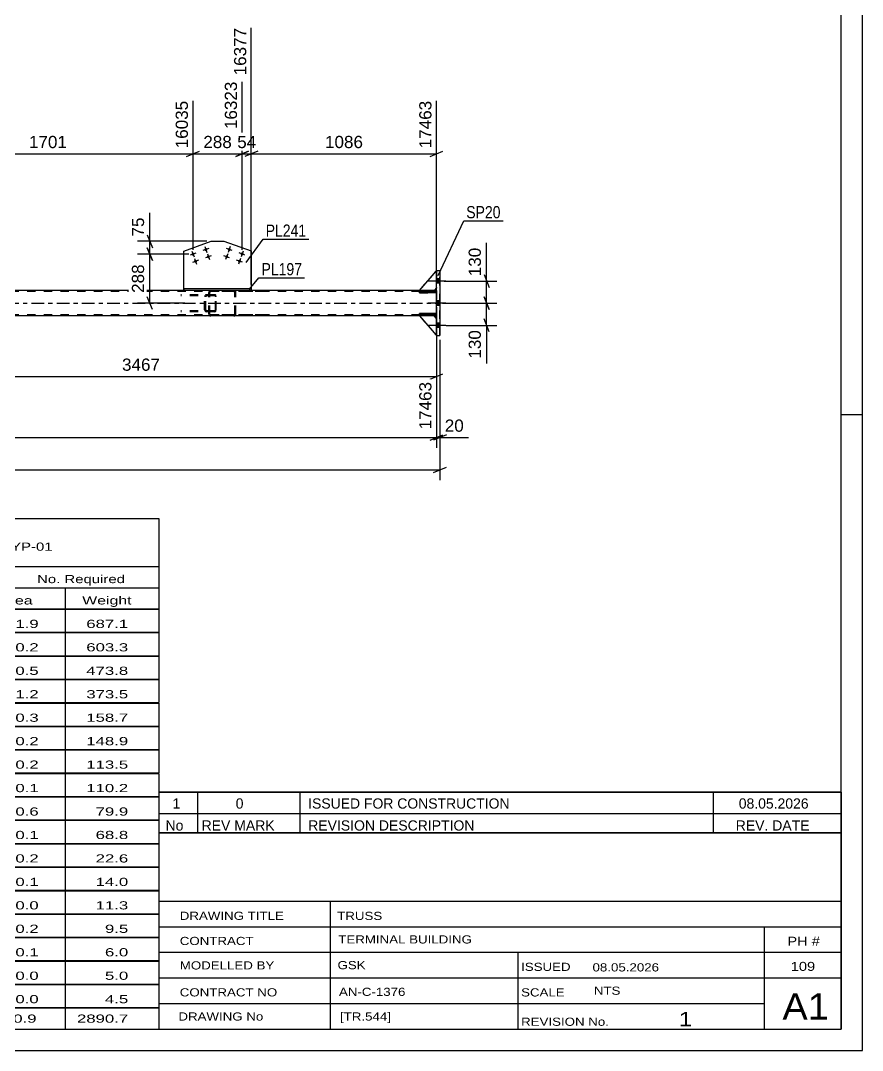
# Model space of a CAD drawing. Header units: millimetres. Extents: x -121 to 720, y -404 to 190.
# Drawn here: x 522.4 to 719.9, y -403.5 to -162 of the extents above; entities that cross this region are included whole.
import ezdxf

# ---------------------------------------------------------------- set-up
doc = ezdxf.new("R2010")
doc.units = ezdxf.units.MM
doc.linetypes.add('DXK_LINE_DOT2', pattern=[3.9198, 1.9599, -1.9599])
doc.linetypes.add('DXK_LINE_DOT3', pattern=[5.9187, 2.979, -0.9799, 0.9799, -0.9799])
doc.styles.add('Arial', font='ARIAL.TTF', dxfattribs={"height": 0.2})
doc.styles.add('Arial Narrow', font='ARIALN.TTF', dxfattribs={"height": 0.2})

# ---------------------------------------------------------------- blocks, each defined once
blk = doc.blocks.new('Unknown-318886794-1117')
at = {"color": 5, "linetype": 'Continuous'}
for p, q in [((719.87, -403.51), (719.87, 190.49)), ((714.87, -398.51), (714.87, 185.49)), ((719.87, -254.51), (714.87, -254.51)), ((-116.13, -398.51), (714.87, -398.51)), ((-121.13, -403.51), (719.87, -403.51))]:
    blk.add_line(p, q, dxfattribs=at)
blk = doc.blocks.new('Part-318886794-5726 - 5569')
at = {"color": 7, "linetype": 'DXK_LINE_DOT2'}
for p, q in [((619.98, -230.75), (615.98, -230.75)), ((615.98, -230.75), (615.98, -231.07)), ((615.98, -231.07), (619.98, -231.07)), ((619.38, -231.07), (619.38, -230.75)), ((619.98, -231.07), (619.98, -230.75)), ((619.98, -230.75), (619.98, -231.07))]:
    blk.add_line(p, q, dxfattribs=at)
blk = doc.blocks.new('Part-318886794-5607 - 5569')
at = {"color": 2, "linetype": 'Continuous'}
for p, q in [((560.68, -216.08), (567.11, -213.8)), ((567.11, -213.8), (570.11, -213.8)), ((570.11, -213.8), (576.53, -216.05)), ((560.68, -224.91), (560.68, -216.08)), ((576.53, -216.05), (576.53, -224.91))]:
    blk.add_line(p, q, dxfattribs=at)
at = {"color": 7, "linetype": 'DXK_LINE_DOT2'}
blk.add_line((576.53, -224.91), (560.68, -224.91), dxfattribs=at)
blk = doc.blocks.new('Part-318886794-5612 - 5569')
at = {"color": 2, "linetype": 'Continuous'}
for p, q in [((576.53, -224.91), (560.68, -224.91)), ((560.68, -225.31), (560.68, -224.91)), ((560.68, -224.91), (560.68, -224.91)), ((576.53, -225.31), (560.68, -225.31)), ((560.68, -225.31), (560.68, -225.31)), ((576.53, -224.91), (576.53, -225.31)), ((576.53, -224.91), (576.53, -224.91)), ((576.53, -225.31), (576.53, -225.31))]:
    blk.add_line(p, q, dxfattribs=at)
at = {"color": 7, "linetype": 'DXK_LINE_DOT2'}
for p, q in [((576.53, -224.91), (560.68, -224.91)), ((560.68, -224.91), (560.68, -225.31)), ((576.53, -225.31), (560.68, -225.31)), ((576.53, -225.31), (576.53, -224.91))]:
    blk.add_line(p, q, dxfattribs=at)
blk = doc.blocks.new('Bolt-318886794-5613 - 5569')
at = {"linetype": 'Continuous'}
for points in [[(563.19, -216.68, -1), (562.51, -216.92, -1)], [(566.2, -215.61, -1), (565.52, -215.85, -1)], [(566.8, -217.3, -1), (566.12, -217.54, -1)], [(563.79, -218.37, -1), (563.11, -218.61, -1)]]:
    blk.add_hatch(color=1, dxfattribs=at).paths.add_polyline_path(points)
at = {"color": 1, "linetype": 'Continuous'}
for p, q in [((563.52, -216.55), (562.17, -217.04)), ((562.61, -216.12), (563.09, -217.47)), ((566.54, -215.48), (565.18, -215.97)), ((565.62, -215.05), (566.1, -216.4)), ((567.14, -217.18), (565.78, -217.66)), ((566.22, -216.74), (566.7, -218.1)), ((564.13, -218.25), (562.77, -218.73)), ((563.21, -217.81), (563.69, -219.17))]:
    blk.add_line(p, q, dxfattribs=at)
blk = doc.blocks.new('Bolt-318886794-5614 - 5569')
at = {"linetype": 'Continuous'}
for points in [[(571.09, -217.53, -1), (570.41, -217.29, -1)], [(571.69, -215.83, -1), (571.01, -215.6, -1)], [(574.71, -216.89, -1), (574.03, -216.65, -1)], [(574.11, -218.59, -1), (573.43, -218.35, -1)]]:
    blk.add_hatch(color=1, dxfattribs=at).paths.add_polyline_path(points)
at = {"color": 1, "linetype": 'Continuous'}
for p, q in [((571.43, -217.65), (570.07, -217.18)), ((570.99, -216.73), (570.51, -218.09)), ((572.02, -215.95), (570.67, -215.48)), ((571.58, -215.04), (571.11, -216.39)), ((575.04, -217.01), (573.69, -216.53)), ((574.6, -216.09), (574.13, -217.45)), ((574.45, -218.71), (573.09, -218.23)), ((574.01, -217.79), (573.53, -219.15))]:
    blk.add_line(p, q, dxfattribs=at)
blk = doc.blocks.new('Part-318886794-5634 - 5569')
at = {"color": 7, "linetype": 'DXK_LINE_DOT2'}
for p, q in [((619.98, -225.55), (-43.24, -225.55)), ((619.98, -225.31), (-35.24, -225.31)), ((576.53, -225.31), (560.68, -225.31)), ((619.38, -225.31), (615.98, -225.31)), ((619.98, -225.31), (619.98, -230.92)), ((619.98, -225.31), (619.98, -225.35)), ((619.98, -225.35), (619.98, -225.45)), ((619.98, -225.45), (619.98, -231.31)), ((619.98, -225.55), (619.98, -225.55)), ((619.98, -231.07), (-43.24, -231.07)), ((619.38, -231.31), (615.98, -231.31)), ((619.98, -231.31), (619.98, -230.92)), ((619.98, -231.07), (619.98, -231.07)), ((619.98, -231.31), (619.98, -231.31))]:
    blk.add_line(p, q, dxfattribs=at)
at = {"color": 2, "linetype": 'Continuous'}
for p, q in [((560.68, -225.31), (494.8, -225.31)), ((615.98, -225.31), (576.53, -225.31)), ((619.98, -225.31), (619.38, -225.31)), ((615.98, -231.31), (486.51, -231.31)), ((619.98, -231.31), (619.38, -231.31))]:
    blk.add_line(p, q, dxfattribs=at)
at = {"color": 7, "linetype": 'DXK_LINE_DOT3'}
blk.add_line((-43.24, -228.31), (619.98, -228.31), dxfattribs=at)
blk = doc.blocks.new('Bolt-318886794-5714 - 5569')
at = {"linetype": 'Continuous'}
for points in [[(619.98, -222.59), (619.98, -223.63), (620.78, -223.63), (620.78, -222.59)], [(619.98, -222.59), (619.98, -223.63), (620.78, -223.63), (620.78, -222.59)], [(619.98, -222.59), (619.98, -223.63), (620.78, -223.63), (620.78, -222.59)], [(619.98, -227.79), (619.98, -228.83), (620.78, -228.83), (620.78, -227.79)], [(619.98, -227.79), (619.98, -228.83), (620.78, -228.83), (620.78, -227.79)], [(619.98, -232.99), (619.98, -234.03), (620.78, -234.03), (620.78, -232.99)], [(619.98, -232.99), (619.98, -234.03), (620.78, -234.03), (620.78, -232.99)], [(619.98, -232.99), (619.98, -234.03), (620.78, -234.03), (620.78, -232.99)]]:
    blk.add_hatch(color=1, dxfattribs=at).paths.add_polyline_path(points)
at = {"color": 1, "linetype": 'Continuous'}
for p, q in [((622.18, -223.11), (617.98, -223.11)), ((622.18, -223.11), (617.98, -223.11)), ((622.18, -223.11), (617.98, -223.11)), ((620.78, -222.59), (619.98, -222.59)), ((620.78, -222.59), (619.98, -222.59)), ((620.78, -222.59), (619.98, -222.59)), ((620.78, -223.63), (619.98, -223.63)), ((620.78, -223.63), (619.98, -223.63)), ((620.78, -223.63), (619.98, -223.63)), ((622.18, -228.31), (617.98, -228.31)), ((622.18, -228.31), (617.98, -228.31)), ((620.78, -227.79), (619.98, -227.79)), ((620.78, -227.79), (619.98, -227.79)), ((620.78, -228.83), (619.98, -228.83)), ((620.78, -228.83), (619.98, -228.83)), ((622.18, -233.51), (617.98, -233.51)), ((622.18, -233.51), (617.98, -233.51)), ((622.18, -233.51), (617.98, -233.51)), ((620.78, -232.99), (619.98, -232.99)), ((620.78, -232.99), (619.98, -232.99)), ((620.78, -232.99), (619.98, -232.99)), ((620.78, -234.03), (619.98, -234.03)), ((620.78, -234.03), (619.98, -234.03)), ((620.78, -234.03), (619.98, -234.03))]:
    blk.add_line(p, q, dxfattribs=at)
blk = doc.blocks.new('Part-318886794-5775 - 5569')
at = {"color": 2, "linetype": 'Continuous'}
for p, q in [((615.98, -225.87), (615.98, -225.55)), ((619.98, -225.55), (615.98, -225.55)), ((619.98, -225.87), (615.98, -225.87)), ((619.98, -225.55), (619.98, -225.55)), ((619.98, -225.87), (619.98, -225.55)), ((619.98, -225.87), (619.98, -225.87))]:
    blk.add_line(p, q, dxfattribs=at)
at = {"color": 7, "linetype": 'DXK_LINE_DOT2'}
for p, q in [((619.38, -225.87), (619.38, -225.55)), ((619.98, -225.55), (619.98, -225.87))]:
    blk.add_line(p, q, dxfattribs=at)
blk = doc.blocks.new('Part-318886794-5781 - 5569')
at = {"color": 7, "linetype": 'DXK_LINE_DOT2'}
for p, q in [((615.98, -225.31), (619.98, -220.71)), ((619.98, -220.71), (619.98, -224.71)), ((619.38, -225.31), (615.98, -225.31)), ((619.98, -224.71), (619.38, -225.31))]:
    blk.add_line(p, q, dxfattribs=at)
blk = doc.blocks.new('Part-318886794-5782 - 5569')
at = {"color": 2, "linetype": 'Continuous'}
for p, q in [((615.98, -225.31), (619.98, -220.71)), ((619.38, -225.31), (615.98, -225.31)), ((619.98, -224.71), (619.38, -225.31))]:
    blk.add_line(p, q, dxfattribs=at)
at = {"color": 7, "linetype": 'DXK_LINE_DOT2'}
blk.add_line((619.98, -220.71), (619.98, -224.71), dxfattribs=at)
blk = doc.blocks.new('Part-318886794-5783 - 5569')
at = {"color": 7, "linetype": 'DXK_LINE_DOT2'}
for p, q in [((619.38, -231.31), (615.98, -231.31)), ((615.98, -231.31), (619.98, -235.91)), ((619.98, -231.91), (619.38, -231.31)), ((619.98, -235.91), (619.98, -231.91))]:
    blk.add_line(p, q, dxfattribs=at)
blk = doc.blocks.new('Part-318886794-5784 - 5569')
at = {"color": 2, "linetype": 'Continuous'}
for p, q in [((619.38, -231.31), (615.98, -231.31)), ((615.98, -231.31), (619.98, -235.91)), ((619.98, -231.91), (619.38, -231.31))]:
    blk.add_line(p, q, dxfattribs=at)
at = {"color": 7, "linetype": 'DXK_LINE_DOT2'}
blk.add_line((619.98, -235.91), (619.98, -231.91), dxfattribs=at)
blk = doc.blocks.new('Part-318886794-5796 - 5569')
at = {"color": 2, "linetype": 'Continuous'}
for p, q in [((615.98, -231.07), (615.98, -230.75)), ((619.98, -230.75), (615.98, -230.75)), ((619.98, -231.07), (615.98, -231.07)), ((619.98, -230.75), (619.98, -230.75)), ((619.98, -231.07), (619.98, -230.75)), ((619.98, -231.07), (619.98, -231.07))]:
    blk.add_line(p, q, dxfattribs=at)
at = {"color": 7, "linetype": 'DXK_LINE_DOT2'}
for p, q in [((619.38, -231.07), (619.38, -230.75)), ((619.98, -230.75), (619.98, -231.07))]:
    blk.add_line(p, q, dxfattribs=at)
blk = doc.blocks.new('Part-318886794-5806 - 5569')
at = {"color": 7, "linetype": 'DXK_LINE_DOT2'}
for p, q in [((619.98, -225.55), (615.98, -225.55)), ((615.98, -225.55), (615.98, -225.87)), ((615.98, -225.87), (619.98, -225.87)), ((619.38, -225.55), (619.38, -225.87)), ((619.98, -225.87), (619.98, -225.55)), ((619.98, -225.87), (619.98, -225.55))]:
    blk.add_line(p, q, dxfattribs=at)
blk = doc.blocks.new('Part-318886794-5930 - 5569')
at = {"color": 7, "linetype": 'DXK_LINE_DOT2'}
for p, q in [((566.57, -225.61), (566.53, -225.79)), ((566.53, -230.83), (566.53, -225.79)), ((566.78, -225.79), (566.8, -225.7)), ((566.78, -230.83), (566.78, -225.79)), ((566.8, -225.7), (566.86, -225.62)), ((567.04, -225.31), (566.84, -225.35)), ((566.86, -225.62), (566.94, -225.57)), ((566.94, -225.57), (567.04, -225.55)), ((579.4, -225.31), (567.04, -225.31)), ((579.4, -225.55), (567.04, -225.55)), ((572.6, -225.35), (572.4, -225.31)), ((572.4, -225.55), (572.5, -225.57)), ((572.5, -225.57), (572.58, -225.62)), ((572.58, -225.62), (572.64, -225.7)), ((572.64, -225.7), (572.66, -225.79)), ((572.66, -230.83), (572.66, -225.79)), ((572.91, -225.79), (572.87, -225.61)), ((572.91, -230.83), (572.91, -225.79)), ((566.53, -230.83), (566.55, -230.92)), ((566.55, -230.92), (566.57, -231.02)), ((566.8, -230.92), (566.78, -230.83)), ((566.86, -231), (566.8, -230.92)), ((566.84, -231.28), (567.04, -231.31)), ((566.94, -231.05), (566.86, -231)), ((567.04, -231.07), (566.94, -231.05)), ((579.4, -231.07), (567.04, -231.07)), ((579.4, -231.31), (567.04, -231.31)), ((572.5, -231.05), (572.4, -231.07)), ((572.4, -231.31), (572.6, -231.28)), ((572.58, -231), (572.5, -231.05)), ((572.64, -230.92), (572.58, -231)), ((572.66, -230.83), (572.64, -230.92)), ((572.87, -231.02), (572.89, -230.92)), ((572.89, -230.92), (572.91, -230.83))]:
    blk.add_line(p, q, dxfattribs=at)
for centre, start, end in [((567.02, -225.81), 110.7583, 155.68), ((572.42, -225.81), 24.32, 69.2417), ((567.02, -230.81), 204.32, 249.2417), ((572.42, -230.81), 290.7583, 335.68)]:
    blk.add_arc(centre, 0.496, start, end, dxfattribs=at)
blk = doc.blocks.new('Part-318886794-5845 - 5569')
at = {"color": 2, "linetype": 'Continuous'}
for p, q in [((619.98, -220.71), (619.98, -220.71)), ((619.98, -235.91), (619.98, -220.71)), ((620.78, -220.71), (619.98, -220.71)), ((620.78, -220.71), (620.78, -220.71)), ((620.78, -220.71), (620.78, -235.91)), ((619.98, -235.91), (619.98, -235.91)), ((619.98, -235.91), (620.78, -235.91)), ((620.78, -235.91), (620.78, -235.91))]:
    blk.add_line(p, q, dxfattribs=at)
at = {"color": 7, "linetype": 'DXK_LINE_DOT2'}
for p, q in [((619.98, -235.91), (619.98, -220.71)), ((620.78, -235.91), (620.78, -220.71))]:
    blk.add_line(p, q, dxfattribs=at)
blk = doc.blocks.new('Part-318886794-5858 - 5569')
at = {"color": 7, "linetype": 'DXK_LINE_DOT2'}
for p, q in [((567.99, -226.31), (559.99, -226.31)), ((567.99, -226.55), (559.99, -226.55)), ((565.62, -226.61), (565.58, -226.79)), ((565.58, -229.83), (565.58, -226.79)), ((565.83, -226.79), (565.85, -226.7)), ((565.83, -229.83), (565.83, -226.79)), ((565.85, -226.7), (565.9, -226.62)), ((566.08, -226.31), (565.89, -226.35)), ((565.9, -226.62), (565.99, -226.57)), ((565.99, -226.57), (566.08, -226.55)), ((566.53, -226.55), (566.53, -226.31)), ((568.1, -226.35), (567.99, -226.31)), ((567.99, -226.55), (568.05, -226.57)), ((568.05, -226.57), (568.09, -226.62)), ((568.09, -226.62), (568.12, -226.7)), ((568.18, -226.45), (568.1, -226.35)), ((568.12, -226.7), (568.13, -226.79)), ((568.13, -229.83), (568.13, -226.79)), ((568.24, -226.61), (568.18, -226.45)), ((568.26, -226.79), (568.24, -226.61)), ((568.26, -229.83), (568.26, -226.79)), ((567.99, -230.07), (559.99, -230.07)), ((567.99, -230.31), (559.99, -230.31)), ((565.58, -229.83), (565.62, -230.02)), ((565.85, -229.92), (565.83, -229.83)), ((565.9, -230), (565.85, -229.92)), ((565.89, -230.28), (566.08, -230.31)), ((565.99, -230.05), (565.9, -230)), ((566.08, -230.07), (565.99, -230.05)), ((566.53, -230.31), (566.53, -230.07)), ((568.05, -230.05), (567.99, -230.07)), ((567.99, -230.31), (568.1, -230.28)), ((568.09, -230), (568.05, -230.05)), ((568.12, -229.92), (568.09, -230)), ((568.1, -230.28), (568.18, -230.17)), ((568.13, -229.83), (568.12, -229.92)), ((568.18, -230.17), (568.24, -230.02)), ((568.24, -230.02), (568.26, -229.83))]:
    blk.add_line(p, q, dxfattribs=at)
for centre, start, end in [((566.07, -226.81), 111.1514, 156.1049), ((566.07, -229.82), 203.8951, 248.8486)]:
    blk.add_arc(centre, 0.492, start, end, dxfattribs=at)
blk = doc.blocks.new('StraightDimension-318886794-6474 - 5569')
at = {"color": 7, "linetype": 'Continuous'}
for p, q in [((619.98, -236.91), (619.98, -262.2)), ((-55.34, -259.8), (619.98, -259.8)), ((618.48, -260.4), (621.48, -259.2))]:
    blk.add_line(p, q, dxfattribs=at)
blk = doc.blocks.new('StraightDimension-318886794-6059 - 5569')
at = {"color": 7, "linetype": 'Continuous'}
for p, q in [((552.12, -212.3), (553.32, -215.3)), ((566.11, -213.8), (549.87, -213.8)), ((552.72, -216.8), (552.72, -213.8)), ((561.85, -216.8), (549.87, -216.8)), ((553.32, -218.3), (552.12, -215.3))]:
    blk.add_line(p, q, dxfattribs=at)
at = {"color": 0}
blk.add_wipeout([(551.97, -207.63), (547.77, -207.63), (547.77, -213.27), (551.97, -213.27)], dxfattribs=at)
at = {"color": 7, "linetype": 'Continuous'}
blk.add_line((552.72, -213.8), (552.72, -207.1), dxfattribs=at)
blk.add_line((552.72, -213.8), (552.72, -207.1), dxfattribs=at)
at = {"color": 3, "style": 'Arial'}
blk.add_text('75', height=2.865, rotation=90.0002, dxfattribs=at).set_placement((551.37, -212.67))
blk = doc.blocks.new('StraightDimension-318886794-6043 - 5569')
at = {"color": 7, "linetype": 'Continuous'}
for p, q in [((561.85, -216.8), (549.87, -216.8)), ((552.12, -215.3), (553.32, -218.3)), ((552.72, -228.31), (552.72, -216.8)), ((553.32, -229.81), (552.12, -226.81)), ((560.91, -228.31), (549.87, -228.31))]:
    blk.add_line(p, q, dxfattribs=at)
at = {"color": 0}
blk.add_wipeout([(551.97, -218.62), (547.77, -218.62), (547.77, -226.49), (551.97, -226.49)], dxfattribs=at)
at = {"color": 3, "style": 'Arial'}
blk.add_text('288', height=2.865, rotation=90.0002, dxfattribs=at).set_placement((551.37, -225.89))
blk = doc.blocks.new('StraightDimension-318886794-6116 - 5569')
at = {"color": 7, "linetype": 'Continuous'}
for p, q in [((619.98, -230.92), (619.98, -257.91)), ((481.31, -232.71), (481.31, -257.91)), ((482.81, -244.9), (479.81, -246.1)), ((481.31, -245.5), (619.98, -245.5)), ((618.48, -246.1), (621.48, -244.9))]:
    blk.add_line(p, q, dxfattribs=at)
at = {"color": 0}
blk.add_wipeout([(555.69, -244.75), (555.69, -240.55), (545.6, -240.55), (545.6, -244.75)], dxfattribs=at)
at = {"color": 0, "linetype": 'Continuous'}
blk.add_wipeout([(619.38, -246.2), (615.18, -246.2), (615.18, -258.51), (619.38, -258.51)], dxfattribs=at)
at = {"color": 3, "style": 'Arial'}
blk.add_text('3467', height=2.865, dxfattribs=at).set_placement((546.2, -244.15))
at = {"color": 3, "linetype": 'Continuous', "style": 'Arial'}
blk.add_text('17463', height=2.865, rotation=90.0002, dxfattribs=at).set_placement((618.78, -257.91))
blk = doc.blocks.new('StraightDimension-318886794-6159 - 5569')
at = {"color": 7, "linetype": 'Continuous'}
for p, q in [((620.78, -236.91), (620.78, -269.79)), ((-56.14, -267.39), (620.78, -267.39)), ((619.28, -267.99), (622.28, -266.79))]:
    blk.add_line(p, q, dxfattribs=at)
blk = doc.blocks.new('StraightDimension-318886794-6170 - 5569')
at = {"color": 7, "linetype": 'Continuous'}
for p, q in [((494.8, -223.91), (494.8, -163.77)), ((562.85, -215.8), (562.85, -180.87)), ((496.3, -192.69), (493.3, -193.89)), ((561.35, -193.89), (564.35, -192.69)), ((494.8, -193.29), (562.85, -193.29))]:
    blk.add_line(p, q, dxfattribs=at)
at = {"color": 0, "linetype": 'Continuous'}
blk.add_wipeout([(562.25, -180.27), (558.05, -180.27), (558.05, -192.59), (562.25, -192.59)], dxfattribs=at)
at = {"color": 0}
blk.add_wipeout([(533.87, -192.54), (533.87, -188.34), (523.77, -188.34), (523.77, -192.54)], dxfattribs=at)
at = {"color": 3, "linetype": 'Continuous', "style": 'Arial'}
blk.add_text('16035', height=2.865, rotation=90.0002, dxfattribs=at).set_placement((561.65, -191.99))
at = {"color": 3, "style": 'Arial'}
blk.add_text('1701', height=2.865, dxfattribs=at).set_placement((524.37, -191.94))
blk = doc.blocks.new('StraightDimension-318886794-6177 - 5569')
at = {"color": 7, "linetype": 'Continuous'}
for p, q in [((574.37, -215.77), (574.37, -176.37)), ((562.85, -215.8), (562.85, -180.87)), ((561.35, -193.89), (564.35, -192.69)), ((575.87, -192.69), (572.87, -193.89)), ((562.85, -193.29), (574.37, -193.29))]:
    blk.add_line(p, q, dxfattribs=at)
at = {"color": 0}
blk.add_wipeout([(572.54, -192.54), (572.54, -188.34), (564.67, -188.34), (564.67, -192.54)], dxfattribs=at)
at = {"color": 0, "linetype": 'Continuous'}
blk.add_wipeout([(573.77, -175.77), (569.57, -175.77), (569.57, -188.09), (573.77, -188.09)], dxfattribs=at)
at = {"color": 3, "linetype": 'Continuous', "style": 'Arial'}
blk.add_text('16323', height=2.865, rotation=90.0002, dxfattribs=at).set_placement((573.17, -187.49))
at = {"color": 3, "style": 'Arial'}
blk.add_text('288', height=2.865, dxfattribs=at).set_placement((565.27, -191.94))
blk = doc.blocks.new('StraightDimension-318886794-6242 - 5569')
at = {"color": 7, "linetype": 'Continuous'}
for p, q in [((576.53, -223.91), (576.53, -163.77)), ((574.37, -215.77), (574.37, -176.37)), ((572.87, -193.89), (575.87, -192.69)), ((578.03, -192.69), (575.03, -193.89)), ((574.37, -193.29), (576.53, -193.29))]:
    blk.add_line(p, q, dxfattribs=at)
at = {"color": 0, "linetype": 'Continuous'}
blk.add_wipeout([(575.93, -163.17), (571.73, -163.17), (571.73, -175.49), (575.93, -175.49)], dxfattribs=at)
at = {"color": 0}
blk.add_wipeout([(578.27, -192.54), (578.27, -188.34), (572.62, -188.34), (572.62, -192.54)], dxfattribs=at)
at = {"color": 3, "linetype": 'Continuous', "style": 'Arial'}
blk.add_text('16377', height=2.865, rotation=90.0002, dxfattribs=at).set_placement((575.33, -174.89))
at = {"color": 3, "style": 'Arial'}
blk.add_text('54', height=2.865, dxfattribs=at).set_placement((573.22, -191.94))
blk = doc.blocks.new('StraightDimension-318886794-6249 - 5569')
at = {"color": 7, "linetype": 'Continuous'}
for p, q in [((576.53, -223.91), (576.53, -163.77)), ((619.98, -224.31), (619.98, -180.87)), ((578.03, -192.69), (575.03, -193.89)), ((618.48, -193.89), (621.48, -192.69)), ((576.53, -193.29), (619.98, -193.29))]:
    blk.add_line(p, q, dxfattribs=at)
at = {"color": 0, "linetype": 'Continuous'}
blk.add_wipeout([(619.38, -180.27), (615.18, -180.27), (615.18, -192.59), (619.38, -192.59)], dxfattribs=at)
at = {"color": 0}
blk.add_wipeout([(603.3, -192.54), (603.3, -188.34), (593.21, -188.34), (593.21, -192.54)], dxfattribs=at)
at = {"color": 3, "linetype": 'Continuous', "style": 'Arial'}
blk.add_text('17463', height=2.865, rotation=90.0002, dxfattribs=at).set_placement((618.78, -191.99))
at = {"color": 3, "style": 'Arial'}
blk.add_text('1086', height=2.865, dxfattribs=at).set_placement((593.81, -191.94))
blk = doc.blocks.new('StraightDimension-318886794-6410 - 5569')
at = {"color": 7, "linetype": 'Continuous'}
for p, q in [((631.12, -221.61), (632.32, -224.61)), ((621.73, -223.11), (634.12, -223.11)), ((631.72, -228.31), (631.72, -223.11)), ((632.32, -229.81), (631.12, -226.81)), ((621.38, -228.31), (634.12, -228.31))]:
    blk.add_line(p, q, dxfattribs=at)
at = {"color": 0}
blk.add_wipeout([(630.97, -214.72), (626.77, -214.72), (626.77, -222.59), (630.97, -222.59)], dxfattribs=at)
at = {"color": 7, "linetype": 'Continuous'}
blk.add_line((631.72, -223.11), (631.72, -214.19), dxfattribs=at)
blk.add_line((631.72, -223.11), (631.72, -214.19), dxfattribs=at)
at = {"color": 3, "style": 'Arial'}
blk.add_text('130', height=2.865, rotation=90.0002, dxfattribs=at).set_placement((630.37, -221.99))
blk = doc.blocks.new('StraightDimension-318886794-6420 - 5569')
at = {"color": 7, "linetype": 'Continuous'}
for p, q in [((631.12, -226.81), (632.32, -229.81)), ((621.38, -228.31), (634.12, -228.31)), ((631.72, -233.51), (631.72, -228.31)), ((622.23, -233.51), (634.12, -233.51)), ((632.32, -235.01), (631.12, -232.01))]:
    blk.add_line(p, q, dxfattribs=at)
at = {"color": 0}
blk.add_wipeout([(630.97, -234.04), (626.77, -234.04), (626.77, -241.91), (630.97, -241.91)], dxfattribs=at)
at = {"color": 7, "linetype": 'Continuous'}
blk.add_line((631.72, -233.51), (631.72, -242.43), dxfattribs=at)
blk.add_line((631.72, -233.51), (631.72, -242.43), dxfattribs=at)
at = {"color": 3, "style": 'Arial'}
blk.add_text('130', height=2.865, rotation=90.0002, dxfattribs=at).set_placement((630.37, -241.31))
blk = doc.blocks.new('StraightDimension-318886794-6458 - 5569')
at = {"color": 7, "linetype": 'Continuous'}
for p, q in [((619.98, -236.91), (619.98, -262.2)), ((620.78, -236.91), (620.78, -262.2)), ((618.48, -260.4), (621.48, -259.2)), ((622.28, -259.2), (619.28, -260.4)), ((619.98, -259.8), (620.78, -259.8))]:
    blk.add_line(p, q, dxfattribs=at)
at = {"color": 0}
blk.add_wipeout([(626.96, -259.05), (626.96, -254.85), (621.31, -254.85), (621.31, -259.05)], dxfattribs=at)
at = {"color": 7, "linetype": 'Continuous'}
blk.add_line((620.78, -259.8), (627.48, -259.8), dxfattribs=at)
blk.add_line((620.78, -259.8), (627.48, -259.8), dxfattribs=at)
at = {"color": 3, "style": 'Arial'}
blk.add_text('20', height=2.865, dxfattribs=at).set_placement((621.91, -258.45))
blk = doc.blocks.new('Unknown-318886794-12068')
at = {"color": 7, "linetype": 'Continuous'}
for p, q in [((554.87, -342.96), (714.87, -342.96)), ((714.87, -342.96), (554.87, -342.96)), ((554.87, -342.96), (554.87, -347.96)), ((563.87, -342.96), (563.87, -347.96)), ((587.87, -342.96), (587.87, -347.96)), ((684.87, -342.96), (684.87, -347.96)), ((714.87, -342.96), (714.87, -347.96)), ((554.87, -347.96), (714.87, -347.96)), ((554.87, -347.96), (554.87, -352.46)), ((554.87, -347.96), (714.87, -347.96)), ((563.87, -347.96), (563.87, -352.46)), ((587.87, -347.96), (587.87, -352.46)), ((684.87, -347.96), (684.87, -352.46)), ((714.87, -347.96), (714.87, -352.46)), ((714.87, -352.46), (554.87, -352.46))]:
    blk.add_line(p, q, dxfattribs=at)
at = {"color": 7, "linetype": 'Continuous', "style": 'Arial Narrow'}
for s, height, width, p in [('1', 2.39, 1.196471, (558.03, -346.81)), ('0', 2.39, 1.196471, (572.87, -346.81)), ('ISSUED FOR CONSTRUCTION', 2.3861, 1.196471, (589.87, -346.81)), ('08.05.2026', 2.386, 1.196471, (690.87, -346.81)), ('No', 2.386, 1.2, (556.41, -351.96)), ('REV MARK', 2.386, 1.2, (564.87, -351.96)), ('REVISION DESCRIPTION', 2.3861, 1.2, (589.87, -351.96)), ('REV. DATE', 2.386, 1.2, (690.15, -351.96))]:
    blk.add_text(s, height=height, dxfattribs=dict(at, width=width)).set_placement(p)
blk = doc.blocks.new('Unknown-318886794-12065')
at = {"color": 7, "linetype": 'Continuous'}
for p, q in [((554.87, -352.46), (554.87, -398.51)), ((554.87, -352.46), (714.87, -352.46)), ((714.87, -352.51), (714.87, -398.51)), ((554.87, -368.51), (714.87, -368.51)), ((595.01, -368.51), (595.01, -398.51)), ((554.87, -374.51), (714.87, -374.51)), ((696.87, -398.46), (696.87, -374.46)), ((554.87, -380.51), (714.87, -380.51)), ((639.01, -380.51), (639.01, -398.51)), ((554.87, -386.51), (714.87, -386.51)), ((554.87, -392.51), (696.87, -392.51)), ((554.87, -398.51), (714.87, -398.51))]:
    blk.add_line(p, q, dxfattribs=at)
at = {"color": 7, "style": 'Arial Narrow'}
for s, height, width, p in [('DRAWING TITLE', 1.9089, 1.425378, (559.75, -372.9)), ('TRUSS', 1.909, 1.425378, (596.67, -372.92)), ('TERMINAL BUILDING', 1.9089, 1.425378, (596.93, -378.44)), ('CONTRACT', 1.909, 1.425378, (559.75, -378.8)), ('MODELLED BY', 1.9089, 1.425378, (559.75, -384.53)), ('GSK', 1.909, 1.425378, (596.75, -384.47)), ('ISSUED', 1.909, 1.425378, (639.81, -384.87)), ('08.05.2026', 1.909, 1.425378, (656.56, -384.99)), ('CONTRACT NO', 1.9089, 1.425378, (559.75, -390.85)), ('AN-C-1376', 1.909, 1.425378, (597.09, -390.73)), ('SCALE', 1.909, 1.425378, (639.81, -390.86)), ('A1', 6.204, 1.25, (701.11, -396.31)), ('DRAWING No', 1.909, 1.425378, (559.43, -396.51)), ('[TR.544]', 1.909, 1.425378, (597.33, -396.52)), ('REVISION No.', 1.9089, 1.425378, (639.81, -397.74)), ('1', 3.34, 1.5, (676.78, -397.83))]:
    blk.add_text(s, height=height, dxfattribs=dict(at, width=width)).set_placement(p)
at = {"color": 7, "linetype": 'Continuous', "style": 'Arial Narrow'}
for s, height, width, p in [('PH #', 2.1, 1.42538, (702.27, -378.96)), ('109', 2.1, 1.42538, (703.06, -384.86)), ('NTS', 1.909, 1.425378, (656.87, -390.46))]:
    blk.add_text(s, height=height, dxfattribs=dict(at, width=width)).set_placement(p)
blk = doc.blocks.new('Unknown-318886794-12066')
at = {"color": 7, "linetype": 'Continuous'}
for p, q in [((394.87, -278.76), (554.87, -278.76)), ((394.87, -290.01), (394.87, -278.76)), ((554.87, -278.76), (554.87, -290.01)), ((394.87, -290.01), (554.87, -290.01)), ((394.87, -290.01), (394.87, -295.01)), ((554.87, -290.01), (554.87, -295.01)), ((394.87, -295.01), (554.87, -295.01)), ((394.87, -295.01), (394.87, -300.01)), ((418.87, -295.01), (418.87, -300.01)), ((454.37, -295.01), (454.37, -300.01)), ((480.37, -295.01), (480.37, -300.01)), ((493.37, -295.01), (493.37, -300.01)), ((510.87, -295.01), (510.87, -300.01)), ((532.87, -295.01), (532.87, -300.01)), ((554.87, -295.01), (554.87, -300.01)), ((394.87, -300.01), (554.87, -300.01)), ((394.87, -300.06), (394.87, -305.46)), ((394.87, -300.06), (554.87, -300.06)), ((418.87, -300.01), (418.87, -305.51)), ((454.37, -300.01), (454.37, -305.51)), ((480.37, -300.01), (480.37, -305.51)), ((493.37, -300.01), (493.37, -305.51)), ((510.87, -300.01), (510.87, -305.51)), ((532.87, -300.01), (532.87, -305.51)), ((554.87, -300.06), (554.87, -305.46)), ((394.87, -305.46), (554.87, -305.46)), ((394.87, -305.56), (394.87, -310.96)), ((394.87, -305.56), (554.87, -305.56)), ((418.87, -305.51), (418.87, -311.01)), ((454.37, -305.51), (454.37, -311.01)), ((480.37, -305.51), (480.37, -311.01)), ((493.37, -305.51), (493.37, -311.01)), ((510.87, -305.51), (510.87, -311.01)), ((532.87, -305.51), (532.87, -311.01)), ((554.87, -305.56), (554.87, -310.96)), ((394.87, -310.96), (554.87, -310.96)), ((394.87, -311.06), (394.87, -316.46)), ((394.87, -311.06), (554.87, -311.06)), ((418.87, -311.01), (418.87, -316.51)), ((454.37, -311.01), (454.37, -316.51)), ((480.37, -311.01), (480.37, -316.51)), ((493.37, -311.01), (493.37, -316.51)), ((510.87, -311.01), (510.87, -316.51)), ((532.87, -311.01), (532.87, -316.51)), ((554.87, -311.06), (554.87, -316.46)), ((394.87, -316.46), (554.87, -316.46)), ((394.87, -316.56), (394.87, -321.96)), ((394.87, -316.56), (554.87, -316.56)), ((418.87, -316.51), (418.87, -322.01)), ((454.37, -316.51), (454.37, -322.01)), ((480.37, -316.51), (480.37, -322.01)), ((493.37, -316.51), (493.37, -322.01)), ((510.87, -316.51), (510.87, -322.01)), ((532.87, -316.51), (532.87, -322.01)), ((554.87, -316.56), (554.87, -321.96)), ((394.87, -321.96), (554.87, -321.96)), ((394.87, -322.06), (394.87, -327.46)), ((394.87, -322.06), (554.87, -322.06)), ((418.87, -322.01), (418.87, -327.51)), ((454.37, -322.01), (454.37, -327.51)), ((480.37, -322.01), (480.37, -327.51)), ((493.37, -322.01), (493.37, -327.51)), ((510.87, -322.01), (510.87, -327.51)), ((532.87, -322.01), (532.87, -327.51)), ((554.87, -322.06), (554.87, -327.46)), ((394.87, -327.46), (554.87, -327.46)), ((394.87, -327.56), (394.87, -332.96)), ((394.87, -327.56), (554.87, -327.56)), ((418.87, -327.51), (418.87, -333.01)), ((454.37, -327.51), (454.37, -333.01)), ((480.37, -327.51), (480.37, -333.01)), ((493.37, -327.51), (493.37, -333.01)), ((510.87, -327.51), (510.87, -333.01)), ((532.87, -327.51), (532.87, -333.01)), ((554.87, -327.56), (554.87, -332.96)), ((394.87, -332.96), (554.87, -332.96)), ((394.87, -333.06), (394.87, -338.46)), ((394.87, -333.06), (554.87, -333.06)), ((418.87, -333.01), (418.87, -338.51)), ((454.37, -333.01), (454.37, -338.51)), ((480.37, -333.01), (480.37, -338.51)), ((493.37, -333.01), (493.37, -338.51)), ((510.87, -333.01), (510.87, -338.51)), ((532.87, -333.01), (532.87, -338.51)), ((554.87, -333.06), (554.87, -338.46)), ((394.87, -338.46), (554.87, -338.46)), ((394.87, -338.56), (394.87, -343.96)), ((394.87, -338.56), (554.87, -338.56)), ((418.87, -338.51), (418.87, -344.01)), ((454.37, -338.51), (454.37, -344.01)), ((480.37, -338.51), (480.37, -344.01)), ((493.37, -338.51), (493.37, -344.01)), ((510.87, -338.51), (510.87, -344.01)), ((532.87, -338.51), (532.87, -344.01)), ((554.87, -338.56), (554.87, -343.96)), ((394.87, -343.96), (554.87, -343.96)), ((394.87, -344.06), (394.87, -349.46)), ((394.87, -344.06), (554.87, -344.06)), ((418.87, -344.01), (418.87, -349.51)), ((454.37, -344.01), (454.37, -349.51)), ((480.37, -344.01), (480.37, -349.51)), ((493.37, -344.01), (493.37, -349.51)), ((510.87, -344.01), (510.87, -349.51)), ((532.87, -344.01), (532.87, -349.51)), ((554.87, -344.06), (554.87, -349.46)), ((394.87, -349.46), (554.87, -349.46)), ((394.87, -349.56), (394.87, -354.96)), ((394.87, -349.56), (554.87, -349.56)), ((418.87, -349.51), (418.87, -355.01)), ((454.37, -349.51), (454.37, -355.01)), ((480.37, -349.51), (480.37, -355.01)), ((493.37, -349.51), (493.37, -355.01)), ((510.87, -349.51), (510.87, -355.01)), ((532.87, -349.51), (532.87, -355.01)), ((554.87, -349.56), (554.87, -354.96)), ((394.87, -354.96), (554.87, -354.96)), ((394.87, -355.06), (394.87, -360.46)), ((394.87, -355.06), (554.87, -355.06)), ((418.87, -355.01), (418.87, -360.51)), ((454.37, -355.01), (454.37, -360.51)), ((480.37, -355.01), (480.37, -360.51)), ((493.37, -355.01), (493.37, -360.51)), ((510.87, -355.01), (510.87, -360.51)), ((532.87, -355.01), (532.87, -360.51)), ((554.87, -355.06), (554.87, -360.46)), ((394.87, -360.46), (554.87, -360.46)), ((394.87, -360.56), (394.87, -365.96)), ((394.87, -360.56), (554.87, -360.56)), ((418.87, -360.51), (418.87, -366.01)), ((454.37, -360.51), (454.37, -366.01)), ((480.37, -360.51), (480.37, -366.01)), ((493.37, -360.51), (493.37, -366.01)), ((510.87, -360.51), (510.87, -366.01)), ((532.87, -360.51), (532.87, -366.01)), ((554.87, -360.56), (554.87, -365.96)), ((394.87, -365.96), (554.87, -365.96)), ((394.87, -366.06), (394.87, -371.46)), ((394.87, -366.06), (554.87, -366.06)), ((418.87, -366.01), (418.87, -371.51)), ((454.37, -366.01), (454.37, -371.51)), ((480.37, -366.01), (480.37, -371.51)), ((493.37, -366.01), (493.37, -371.51)), ((510.87, -366.01), (510.87, -371.51)), ((532.87, -366.01), (532.87, -371.51)), ((554.87, -366.06), (554.87, -371.46)), ((394.87, -371.46), (554.87, -371.46)), ((394.87, -371.56), (394.87, -376.96)), ((394.87, -371.56), (554.87, -371.56)), ((418.87, -371.51), (418.87, -377.01)), ((454.37, -371.51), (454.37, -377.01)), ((480.37, -371.51), (480.37, -377.01)), ((493.37, -371.51), (493.37, -377.01)), ((510.87, -371.51), (510.87, -377.01)), ((532.87, -371.51), (532.87, -377.01)), ((554.87, -371.56), (554.87, -376.96)), ((394.87, -376.96), (554.87, -376.96)), ((394.87, -377.06), (394.87, -382.46)), ((394.87, -377.06), (554.87, -377.06)), ((418.87, -377.01), (418.87, -382.51)), ((454.37, -377.01), (454.37, -382.51)), ((480.37, -377.01), (480.37, -382.51)), ((493.37, -377.01), (493.37, -382.51)), ((510.87, -377.01), (510.87, -382.51)), ((532.87, -377.01), (532.87, -382.51)), ((554.87, -377.06), (554.87, -382.46)), ((394.87, -382.46), (554.87, -382.46)), ((394.87, -382.56), (394.87, -387.96)), ((394.87, -382.56), (554.87, -382.56)), ((418.87, -382.51), (418.87, -388.01)), ((454.37, -382.51), (454.37, -388.01)), ((480.37, -382.51), (480.37, -388.01)), ((493.37, -382.51), (493.37, -388.01)), ((510.87, -382.51), (510.87, -388.01)), ((532.87, -382.51), (532.87, -388.01)), ((554.87, -382.56), (554.87, -387.96)), ((394.87, -387.96), (554.87, -387.96)), ((394.87, -388.06), (394.87, -393.46)), ((394.87, -388.06), (554.87, -388.06)), ((418.87, -388.01), (418.87, -393.51)), ((454.37, -388.01), (454.37, -393.51)), ((480.37, -388.01), (480.37, -393.51)), ((493.37, -388.01), (493.37, -393.51)), ((510.87, -388.01), (510.87, -393.51)), ((532.87, -388.01), (532.87, -393.51)), ((554.87, -388.06), (554.87, -393.46)), ((394.87, -393.46), (554.87, -393.46)), ((394.87, -393.51), (554.87, -393.51)), ((394.87, -393.51), (394.87, -398.51)), ((510.87, -393.51), (510.87, -398.51)), ((532.87, -393.51), (532.87, -398.51)), ((554.87, -393.51), (554.87, -398.51)), ((394.87, -398.51), (554.87, -398.51))]:
    blk.add_line(p, q, dxfattribs=at)
at = {"color": 7, "style": 'Arial Narrow'}
for s, height, width, p in [('GENERAL NOTES & WELD DETAILS :', 2.8633, 1.4, (396.02, -286.45)), ('REFER TYP DRAWING TYP-01', 1.9089, 1.6, (479.57, -286.35)), ("MATERIAL LIST FOR ASSEMBLY MK'D", 1.9089, 1.6, (396.02, -293.95)), ('TR544', 1.909, 1.794707, (488.77, -294.04)), ('1', 1.91, 1.794707, (516.95, -293.95)), ('No. Required', 1.9089, 1.6, (526.28, -293.95)), ('Mark', 1.909, 1.7, (396.2, -299.01)), ('Profile', 1.909, 1.7, (429.28, -299.01)), ('Material', 1.909, 1.7, (459.41, -298.95)), ('Length', 1.909, 1.7, (494.87, -298.95)), ('Weight', 1.909, 1.7, (536.87, -298.95)), ('No.', 1.909, 1.7, (484.37, -298.95)), ('Area', 1.909, 1.7, (517.37, -298.95))]:
    blk.add_text(s, height=height, dxfattribs=dict(at, width=width)).set_placement(p)
at = {"color": 7, "linetype": 'Continuous', "style": 'Arial Narrow'}
for s, height, width, p in [('M244', 1.909, 1.794707, (396.37, -304.45)), ('SHS150*6', 1.909, 1.794707, (420.87, -304.45)), ('E350', 1.909, 1.794707, (460.61, -304.45)), ('8', 1.91, 1.794707, (484.72, -304.45)), ('3221', 1.909, 1.794707, (497.45, -304.45)), ('1.9', 1.909, 1.794707, (521.19, -304.45)), ('687.1', 1.909, 1.794707, (537.82, -304.45)), ('TR544', 1.909, 1.794707, (396.37, -309.95)), ('SHS150*8', 1.909, 1.794707, (420.87, -309.95)), ('E350', 1.909, 1.794707, (460.61, -309.95)), ('1', 1.91, 1.794707, (484.72, -309.95)), ('16913', 1.909, 1.794707, (495.26, -309.95)), ('10.2', 1.909, 1.794707, (519, -309.95)), ('603.3', 1.909, 1.794707, (537.82, -309.95)), ('BC302', 1.909, 1.794707, (396.37, -315.45)), ('SHS150*6', 1.909, 1.794707, (420.87, -315.45)), ('E350', 1.909, 1.794707, (460.61, -315.45)), ('1', 1.91, 1.794707, (484.72, -315.45)), ('17463', 1.909, 1.794707, (495.26, -315.45)), ('10.5', 1.909, 1.794707, (519, -315.45)), ('473.8', 1.909, 1.794707, (537.82, -315.45)), ('M256', 1.909, 1.794707, (396.37, -320.95)), ('SHS100*6', 1.909, 1.794707, (420.87, -320.95)), ('E350', 1.909, 1.794707, (460.61, -320.95)), ('7', 1.91, 1.794707, (484.72, -320.95)), ('3104', 1.909, 1.794707, (497.45, -320.95)), ('1.2', 1.909, 1.794707, (521.19, -320.95)), ('373.5', 1.909, 1.794707, (537.82, -320.95)), ('SP20', 1.909, 1.794707, (396.37, -326.45)), ('PL20*380', 1.909, 1.794707, (420.87, -326.45)), ('E350', 1.909, 1.794707, (460.61, -326.45)), ('7', 1.91, 1.794707, (484.72, -326.45)), ('380', 1.909, 1.794707, (499.64, -326.45)), ('0.3', 1.909, 1.794707, (521.19, -326.45)), ('158.7', 1.909, 1.794707, (537.82, -326.45)), ('PL761', 1.909, 1.794707, (396.37, -331.95)), ('PL12*300', 1.909, 1.794707, (420.87, -331.95)), ('E350', 1.909, 1.794707, (460.61, -331.95)), ('17', 1.909, 1.794707, (483.63, -331.95)), ('310', 1.909, 1.794707, (499.64, -331.95)), ('0.2', 1.909, 1.794707, (521.19, -331.95)), ('148.9', 1.909, 1.794707, (537.82, -331.95)), ('PL196', 1.909, 1.794707, (396.37, -337.45)), ('PL12*276', 1.909, 1.794707, (420.87, -337.45)), ('E350', 1.909, 1.794707, (460.61, -337.45)), ('12', 1.909, 1.794707, (483.63, -337.45)), ('396', 1.909, 1.794707, (499.64, -337.45)), ('0.2', 1.909, 1.794707, (521.19, -337.45)), ('113.5', 1.909, 1.794707, (537.82, -337.45)), ('M1454', 1.909, 1.794707, (396.37, -342.95)), ('RHS100*100*6', 1.9089, 1.794707, (420.87, -342.95)), ('E350', 1.909, 1.794707, (460.61, -342.95)), ('17', 1.909, 1.794707, (483.63, -342.95)), ('366', 1.909, 1.794707, (499.64, -342.95)), ('0.1', 1.909, 1.794707, (521.19, -342.95)), ('110.2', 1.909, 1.794707, (537.82, -342.95)), ('PL205', 1.909, 1.794707, (396.37, -348.45)), ('PL12*521', 1.909, 1.794707, (420.87, -348.45)), ('E350', 1.909, 1.794707, (460.61, -348.45)), ('3', 1.91, 1.794707, (484.72, -348.45)), ('565', 1.909, 1.794707, (499.64, -348.45)), ('0.6', 1.909, 1.794707, (521.19, -348.45)), ('79.9', 1.909, 1.794707, (540.01, -348.45)), ('PL197', 1.909, 1.794707, (396.37, -353.95)), ('PL10*170', 1.909, 1.794707, (420.87, -353.95)), ('E350', 1.909, 1.794707, (460.61, -353.95)), ('13', 1.909, 1.794707, (483.63, -353.95)), ('396', 1.909, 1.794707, (499.64, -353.95)), ('0.1', 1.909, 1.794707, (521.19, -353.95)), ('68.8', 1.909, 1.794707, (540.01, -353.95)), ('PL206', 1.909, 1.794707, (396.37, -359.45)), ('PL10*170', 1.909, 1.794707, (420.87, -359.45)), ('E350', 1.909, 1.794707, (460.61, -359.45)), ('3', 1.91, 1.794707, (484.72, -359.45)), ('565', 1.909, 1.794707, (499.64, -359.45)), ('0.2', 1.909, 1.794707, (521.19, -359.45)), ('22.6', 1.909, 1.794707, (540.01, -359.45)), ('TB74', 1.909, 1.794707, (396.37, -364.95)), ('RHS150*110*6', 1.9089, 1.794707, (420.87, -364.95)), ('E350', 1.909, 1.794707, (460.61, -364.95)), ('3', 1.91, 1.794707, (484.72, -364.95)), ('200', 1.909, 1.794707, (499.64, -364.95)), ('0.1', 1.909, 1.794707, (521.19, -364.95)), ('14.0', 1.909, 1.794707, (540.01, -364.95)), ('ST26', 1.909, 1.794707, (396.37, -370.45)), ('PL8*100', 1.909, 1.794707, (420.87, -370.45)), ('E350', 1.909, 1.794707, (460.61, -370.45)), ('32', 1.909, 1.794707, (483.63, -370.45)), ('115', 1.909, 1.794707, (499.64, -370.45)), ('0.0', 1.909, 1.794707, (521.19, -370.45)), ('11.3', 1.909, 1.794707, (540.01, -370.45)), ('PL241', 1.909, 1.794707, (396.37, -375.95)), ('PL12*278', 1.909, 1.794707, (420.87, -375.95)), ('E350', 1.909, 1.794707, (460.61, -375.95)), ('1', 1.91, 1.794707, (484.72, -375.95)), ('396', 1.909, 1.794707, (499.64, -375.95)), ('0.2', 1.909, 1.794707, (521.19, -375.95)), ('9.5', 1.909, 1.794707, (542.2, -375.95)), ('PL538', 1.909, 1.794707, (396.37, -381.45)), ('PL10*150', 1.909, 1.794707, (420.87, -381.45)), ('E350', 1.909, 1.794707, (460.61, -381.45)), ('3', 1.91, 1.794707, (484.72, -381.45)), ('170', 1.909, 1.794707, (499.64, -381.45)), ('0.1', 1.909, 1.794707, (521.19, -381.45)), ('6.0', 1.909, 1.794707, (542.2, -381.45)), ('ST33', 1.909, 1.794707, (396.37, -386.95)), ('PL8*100', 1.909, 1.794707, (420.87, -386.95)), ('E350', 1.909, 1.794707, (460.61, -386.95)), ('12', 1.909, 1.794707, (483.63, -386.95)), ('135', 1.909, 1.794707, (499.64, -386.95)), ('0.0', 1.909, 1.794707, (521.19, -386.95)), ('5.0', 1.909, 1.794707, (542.2, -386.95)), ('ST32', 1.909, 1.794707, (396.37, -392.45)), ('PL8*100', 1.909, 1.794707, (420.87, -392.45)), ('E350', 1.909, 1.794707, (460.61, -392.45)), ('12', 1.909, 1.794707, (483.63, -392.45)), ('121', 1.909, 1.794707, (499.64, -392.45)), ('0.0', 1.909, 1.794707, (521.19, -392.45)), ('4.5', 1.909, 1.794707, (542.2, -392.45)), ('Total', 1.909, 1.7, (497.2, -397.01)), ('60.9', 1.909, 1.794707, (518.51, -397.01)), ('2890.7', 1.909, 1.794707, (535.64, -397.01))]:
    blk.add_text(s, height=height, dxfattribs=dict(at, width=width)).set_placement(p)
blk = doc.blocks.new('Mark-318886794-5603 - 5569')
at = {"color": 0}
blk.add_wipeout([(589.4, -212.73), (589.4, -209.73), (579.9, -209.73), (579.9, -212.73)], dxfattribs=at)
blk.add_wipeout([(589.4, -212.73), (589.4, -209.73), (579.9, -209.73), (579.9, -212.73)], dxfattribs=at)
at = {"color": 30, "linetype": 'Continuous'}
for p, q in [((575.29, -218.78), (579.3, -213.33)), ((579.3, -213.33), (590, -213.33))]:
    blk.add_line(p, q, dxfattribs=at)
at = {"color": 3, "style": 'Arial Narrow'}
blk.add_text('PL241', height=2.863, dxfattribs=at).set_placement((579.9, -212.73))
blk = doc.blocks.new('Mark-318886794-5608 - 5569')
at = {"color": 0}
blk.add_wipeout([(588.43, -221.77), (588.43, -218.77), (578.93, -218.77), (578.93, -221.77)], dxfattribs=at)
blk.add_wipeout([(588.43, -221.77), (588.43, -218.77), (578.93, -218.77), (578.93, -221.77)], dxfattribs=at)
at = {"color": 30, "linetype": 'Continuous'}
for p, q in [((576.03, -225.07), (578.33, -222.37)), ((578.33, -222.37), (589.03, -222.37))]:
    blk.add_line(p, q, dxfattribs=at)
at = {"color": 3, "style": 'Arial Narrow'}
blk.add_text('PL197', height=2.863, dxfattribs=at).set_placement((578.93, -221.77))
blk = doc.blocks.new('Mark-318886794-5841 - 5569')
at = {"color": 0}
blk.add_wipeout([(634.99, -208.4), (634.99, -205.4), (626.95, -205.4), (626.95, -208.4)], dxfattribs=at)
blk.add_wipeout([(634.99, -208.4), (634.99, -205.4), (626.95, -205.4), (626.95, -208.4)], dxfattribs=at)
at = {"color": 30, "linetype": 'Continuous'}
for p, q in [((620.39, -221.81), (626.35, -209)), ((626.35, -209), (635.59, -209))]:
    blk.add_line(p, q, dxfattribs=at)
at = {"color": 3, "style": 'Arial Narrow'}
blk.add_text('SP20', height=2.863, dxfattribs=at).set_placement((626.95, -208.4))

msp = doc.modelspace()

# ---------------------------------------------------------------- block references
for name in ['Unknown-318886794-1117', 'Part-318886794-5607 - 5569', 'Bolt-318886794-5613 - 5569', 'Bolt-318886794-5614 - 5569', 'Part-318886794-5781 - 5569', 'Part-318886794-5782 - 5569', 'Part-318886794-5845 - 5569', 'Bolt-318886794-5714 - 5569', 'Part-318886794-5634 - 5569', 'Part-318886794-5858 - 5569', 'Part-318886794-5612 - 5569', 'Part-318886794-5930 - 5569', 'Part-318886794-5775 - 5569', 'Part-318886794-5806 - 5569', 'Part-318886794-5726 - 5569', 'Part-318886794-5796 - 5569', 'Part-318886794-5783 - 5569', 'Part-318886794-5784 - 5569', 'Unknown-318886794-12066', 'Unknown-318886794-12068', 'Unknown-318886794-12065']:
    msp.add_blockref(name, (0, 0))

# ---------------------------------------------------------------- next in the draw order: block references
for name in ['StraightDimension-318886794-6059 - 5569', 'StraightDimension-318886794-6474 - 5569']:
    msp.add_blockref(name, (0, 0))

# ---------------------------------------------------------------- next in the draw order: block references
msp.add_blockref('StraightDimension-318886794-6043 - 5569', (0, 0))

# ---------------------------------------------------------------- next in the draw order: block references
for name in ['StraightDimension-318886794-6170 - 5569', 'StraightDimension-318886794-6116 - 5569']:
    msp.add_blockref(name, (0, 0))

# ---------------------------------------------------------------- next in the draw order: block references
for name in ['StraightDimension-318886794-6177 - 5569', 'StraightDimension-318886794-6159 - 5569']:
    msp.add_blockref(name, (0, 0))

# ---------------------------------------------------------------- next in the draw order: block references
msp.add_blockref('StraightDimension-318886794-6242 - 5569', (0, 0))

# ---------------------------------------------------------------- next in the draw order: block references
msp.add_blockref('StraightDimension-318886794-6249 - 5569', (0, 0))

# ---------------------------------------------------------------- next in the draw order: block references
for name in ['Mark-318886794-5603 - 5569', 'StraightDimension-318886794-6410 - 5569']:
    msp.add_blockref(name, (0, 0))

# ---------------------------------------------------------------- next in the draw order: block references
for name in ['Mark-318886794-5841 - 5569', 'Mark-318886794-5608 - 5569', 'StraightDimension-318886794-6420 - 5569']:
    msp.add_blockref(name, (0, 0))

# ---------------------------------------------------------------- next in the draw order: block references
msp.add_blockref('StraightDimension-318886794-6458 - 5569', (0, 0))

doc.saveas('drawing.dxf')
